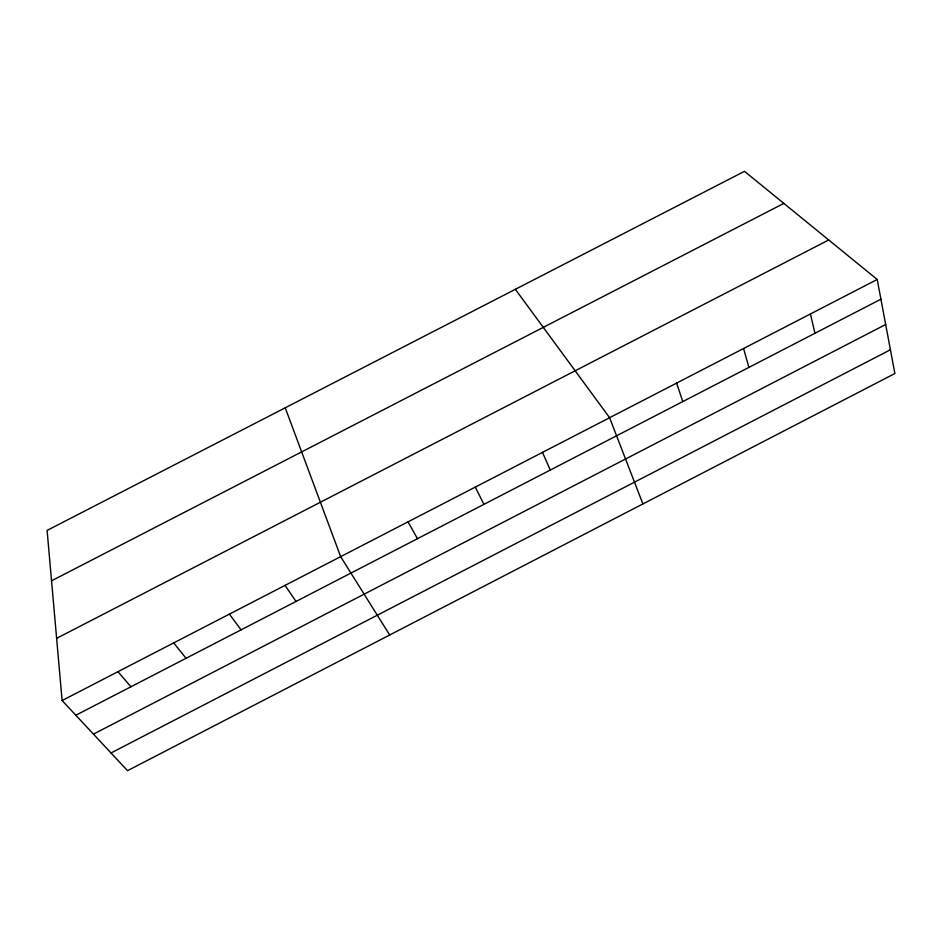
<?xml version="1.0" encoding="UTF-8"?>
<svg xmlns="http://www.w3.org/2000/svg" width="942" height="942" viewBox="0 0 942 942"><rect width="100%" height="100%" fill="white"/><g stroke="black" fill="none" stroke-linecap="round" stroke-linejoin="round"><path stroke-width="1.41" d="M56.626 638.335L828.713 239.963M62.113 700.542L877.202 279.48L894.9 373.515L127.535 770.674L62.113 700.542L47.1 530.417L744.486 171.326L877.202 279.48M75.831 715.249L880.911 299.191M93.446 734.124L885.68 324.507M111.015 752.964L890.426 349.765M51.551 580.814L783.826 203.39M117.938 671.705L130.962 686.753M173.693 642.891L186.045 658.293M229.401 614.113L241.058 629.857M515.356 289.312L609.604 417.718L642.891 503.946M285.049 585.371L296.024 601.455M389.682 634.99L340.651 556.651L285.238 407.804M408.016 521.856L417.471 538.694M475.298 487.096L483.917 504.359M542.486 452.384L550.293 470.058M676.627 383.088L682.785 401.586M743.568 348.516L748.914 367.415M810.426 313.969L814.96 333.28"/></g></svg>
